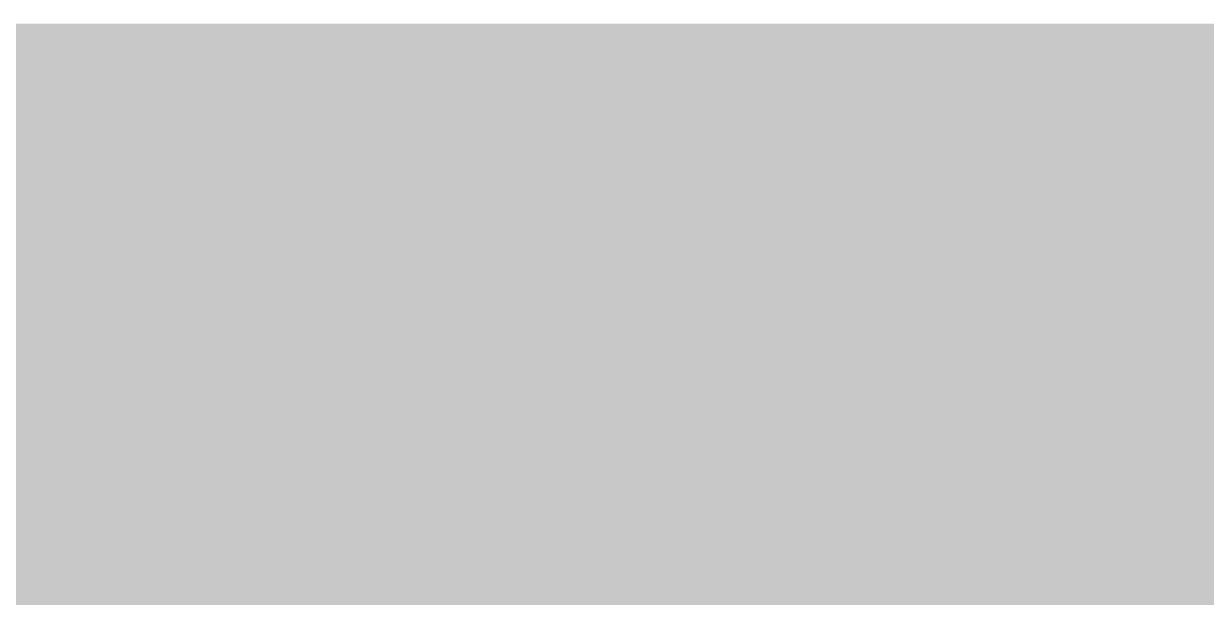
# Model space of a CAD drawing. Header units: centimetres. Extents: x -4381 to 5639, y -3920 to 4826.
# Drawn here: x 160.887 to 164.028, y 9.095 to 10.618 of the extents above; entities that cross this region are included whole.
import ezdxf
from ezdxf.xclip import XClip

# ---------------------------------------------------------------- set-up
doc = ezdxf.new("R2010")
doc.units = ezdxf.units.CM
doc.header["$MEASUREMENT"] = 0
doc.header["$XCLIPFRAME"] = 0
doc.set_wipeout_variables(frame=1)
doc.linetypes.add('Wipeout_Contour', pattern=[100, 0, -100])
doc.layers.add('0_Pen_No__2', color=8, linetype='Continuous', lineweight=5)
for name, color, linetype in [('Dalles', 7, 'Continuous'), ('Drawing & Figure', 7, 'Continuous'), ('Structural - Bearing', 7, 'Continuous')]:
    doc.layers.add(name, color=color, linetype=linetype)
doc.layers.add('Dalles_Pen_No__178', color=7, linetype='Continuous', lineweight=5, true_color=0xbda888)
doc.layers.add('Structural - Bearing_Pen_No__178', color=7, linetype='Continuous', lineweight=5, true_color=0xbda888)

# ---------------------------------------------------------------- blocks, each defined once
blk = doc.blocks.new('Drawing_15_15', base_point=(-267.6734, 10.6179))
at = {"color": 254, "linetype": 'Wipeout_Contour', "lineweight": 0, "ltscale": 1983.035563}
blk.add_wipeout([(159.0853, 9.5179), (159.3853, 9.5179), (159.3853, 8.0562), (160.8549, 8.0562), (162.0871, 8.5562), (163.0371, 9.0562), (169.7946, 9.0562), (171.2353, 8.8526), (171.2353, 10.1144), (172.0353, 10.1144), (172.0353, 10.3179), (159.0853, 10.3179)], dxfattribs=at).dxf.layer = 'Structural - Bearing'
at = {"layer": 'Structural - Bearing_Pen_No__178', "linetype": 'Continuous', "ltscale": 10}
blk.add_hatch(color=256, dxfattribs=at).paths.add_polyline_path([(159.0853, 9.5179), (159.3853, 9.5179), (159.3853, 8.0562), (160.8549, 8.0562), (162.0871, 8.5562), (163.0371, 9.0562), (169.7946, 9.0562), (171.2353, 8.8526), (171.2353, 10.1144), (172.0353, 10.1144), (172.0353, 10.3179), (159.0853, 10.3179)])
at = {"color": 254, "linetype": 'Wipeout_Contour', "lineweight": 0, "ltscale": 663.56399}
blk.add_wipeout([(159.0853, 10.6179), (159.0853, 10.3179), (172.0353, 10.3179), (172.0353, 10.6179)], dxfattribs=at).dxf.layer = 'Dalles'
at = {"layer": '0_Pen_No__2', "linetype": 'Continuous', "ltscale": 10}
blk.add_hatch(color=256, dxfattribs=at).paths.add_polyline_path([(159.3853, 10.6179), (159.3853, 8.0562), (160.8549, 8.0562), (162.0452, 8.5392), (163.0439, 9.0562), (169.7946, 9.0562), (171.2353, 8.8526), (171.2353, 10.1144), (172.0353, 10.1144), (172.0353, 10.6179), (171.2353, 10.6179)])
at = {"layer": 'Dalles_Pen_No__178', "linetype": 'Continuous', "ltscale": 10}
blk.add_hatch(color=256, dxfattribs=at).paths.add_polyline_path([(159.0853, 10.6179), (159.0853, 10.3179), (172.0353, 10.3179), (172.0353, 10.6179)])

msp = doc.modelspace()

# ---------------------------------------------------------------- block references
at = {"layer": 'Drawing & Figure', "color": 151, "linetype": 'Continuous', "lineweight": 5, "ltscale": 10, "true_color": 0x80c2ff}
ref = msp.add_blockref('Drawing_15_15', (-267.67341, 10.61787), dxfattribs=at)
XClip(ref).set_block_clipping_path([(150.8554874385, 0.9963282177), (191.9907812231, 21.3358905514)])

doc.saveas('drawing.dxf')
